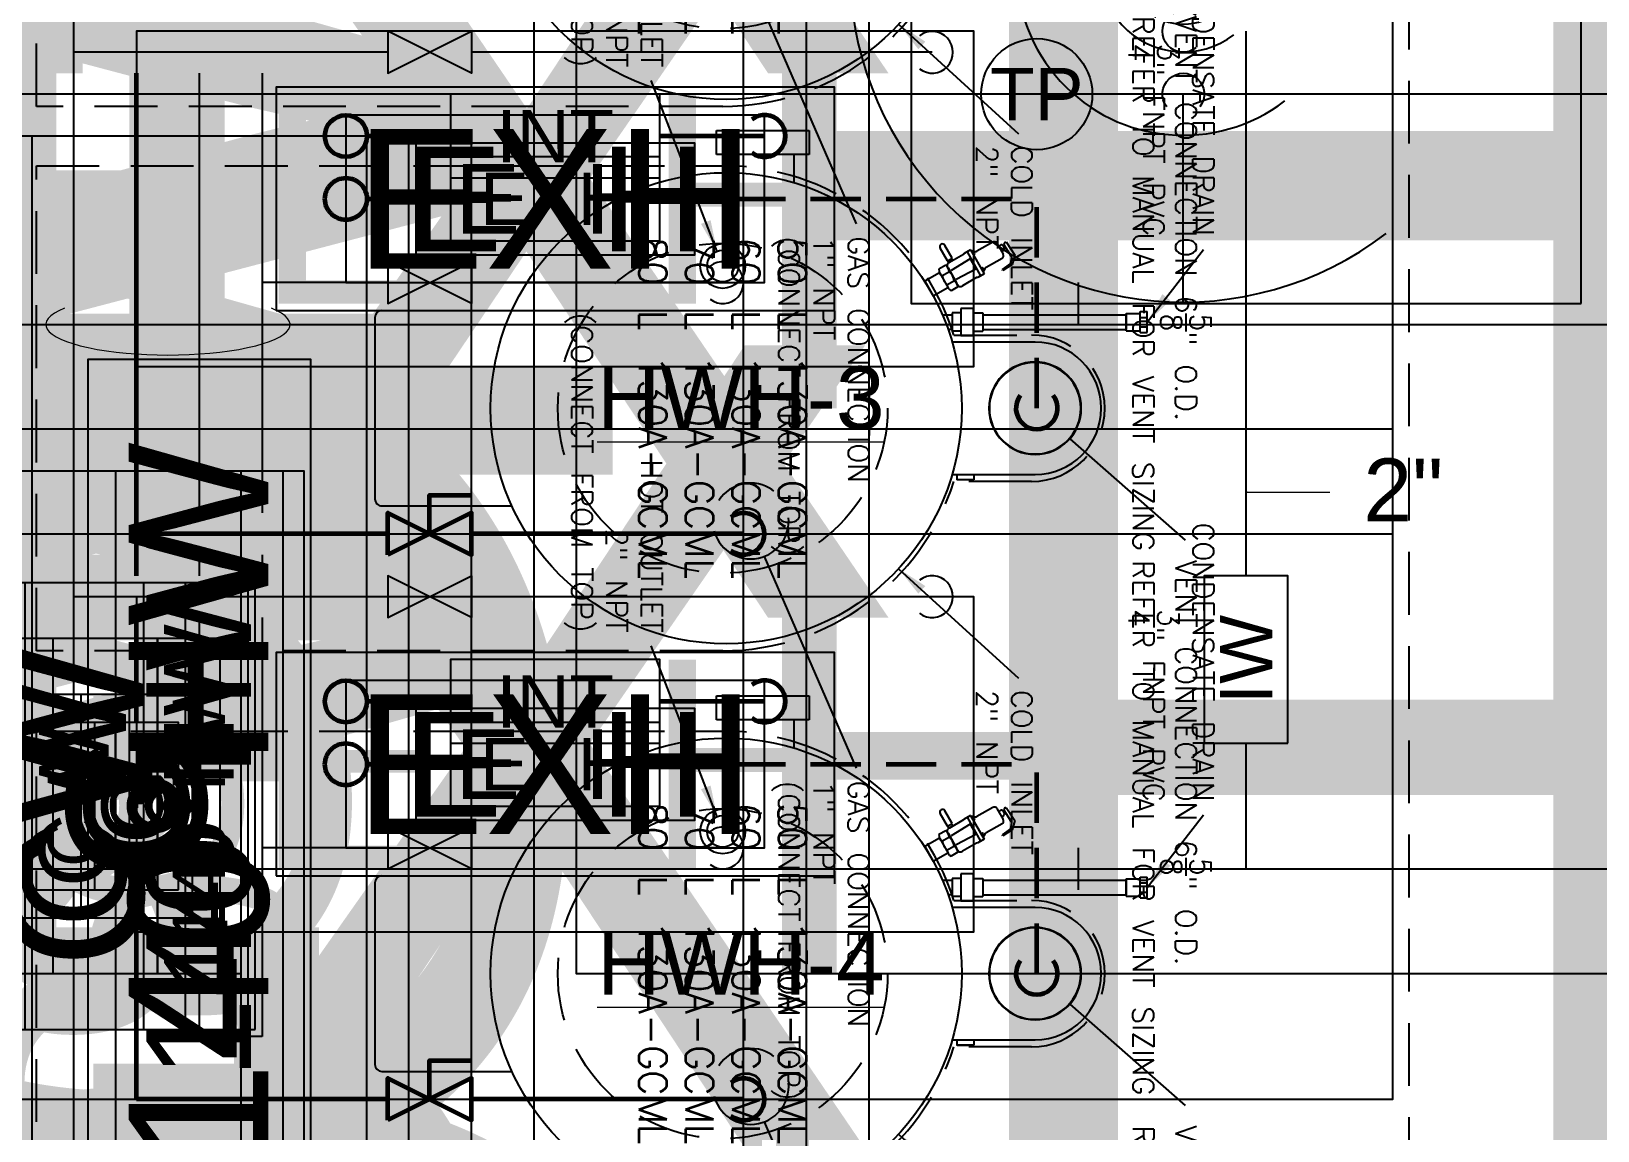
# Model space of a CAD drawing. Extents: x -6836 to 13740, y -142 to 3166.
# Drawn here: x 1261.5 to 1373.7, y 893.2 to 972 of the extents above; entities that cross this region are included whole.
import ezdxf
from ezdxf.enums import TextEntityAlignment as Align

# ---------------------------------------------------------------- set-up
doc = ezdxf.new("R2010")
doc.units = 0
doc.header["$LTSCALE"] = 18
doc.header["$MEASUREMENT"] = 0
doc.linetypes.add('HIDDEN', pattern=[0.375, 0.25, -0.125])
doc.linetypes.add('VENT', pattern=[0.30000000000000004, 0.2, -0.1])
for name, color, linetype, lineweight in [('G-ANNO-TEXT', 70, 'Continuous', 0), ('P-FIXT-E', 54, 'Continuous', 25), ('P-GAS-N', 3, 'Continuous', 60), ('P-GAS-N @ 1 (1)', 3, 'Continuous', 60), ('P-GAS-N @ 1 (2)', 3, 'Continuous', 60), ('P-GAS-N @ 128', 3, 'Continuous', 60), ('P-GAS-N @ 192', 3, 'Continuous', 60), ('P-GAS-N @ 384', 3, 'Continuous', 60), ('P-GAS-N @ 48', 3, 'Continuous', 60), ('P-GAS-N @ 64', 3, 'Continuous', 60), ('P-GAS-N @ 768', 3, 'Continuous', 60), ('P-GAS-N @ 96', 3, 'Continuous', 60), ('P-WH-EXH-N', 133, 'VENT', 60), ('P-WH-EXH-N @ 1 (1)', 133, 'VENT', 60), ('P-WH-EXH-N @ 1 (2)', 133, 'VENT', 60), ('P-WH-EXH-N @ 128', 133, 'VENT', 60), ('P-WH-EXH-N @ 192', 133, 'VENT', 60), ('P-WH-EXH-N @ 384', 133, 'VENT', 60), ('P-WH-EXH-N @ 48', 133, 'VENT', 60), ('P-WH-EXH-N @ 64', 133, 'VENT', 60), ('P-WH-EXH-N @ 768', 133, 'VENT', 60), ('P-WH-EXH-N @ 96', 133, 'VENT', 60), ('P-WH-INT-N', 213, 'Continuous', 60), ('P-WH-INT-N @ 48', 213, 'Continuous', 60)]:
    doc.layers.add(name, color=color, linetype=linetype, lineweight=lineweight)
for name, color, linetype in [('M-EQP-N', 8, 'Continuous'), ('P-14HW-N', 3, 'Continuous'), ('P-14HW-N @ 1 (1)', 3, 'Continuous'), ('P-14HW-N @ 1 (2)', 3, 'Continuous'), ('P-14HW-N @ 128', 3, 'Continuous'), ('P-14HW-N @ 192', 3, 'Continuous'), ('P-14HW-N @ 384', 3, 'Continuous'), ('P-14HW-N @ 48', 3, 'Continuous'), ('P-14HW-N @ 64', 3, 'Continuous'), ('P-14HW-N @ 768', 3, 'Continuous'), ('P-14HW-N @ 96', 3, 'Continuous'), ('P-CW-N', 4, 'Continuous'), ('P-CW-N @ 1 (1)', 4, 'Continuous'), ('P-CW-N @ 1 (2)', 4, 'Continuous'), ('P-CW-N @ 128', 4, 'Continuous'), ('P-CW-N @ 192', 4, 'Continuous'), ('P-CW-N @ 384', 4, 'Continuous'), ('P-CW-N @ 48', 4, 'Continuous'), ('P-CW-N @ 64', 4, 'Continuous'), ('P-CW-N @ 768', 4, 'Continuous'), ('P-CW-N @ 96', 4, 'Continuous'), ('P-FIXT-N', 3, 'Continuous'), ('P-IW-N', 1, 'Continuous'), ('P-IW-N @ 1 (1)', 1, 'Continuous'), ('P-IW-N @ 1 (2)', 1, 'Continuous'), ('P-IW-N @ 12', 1, 'Continuous'), ('P-IW-N @ 128', 1, 'Continuous'), ('P-IW-N @ 16', 1, 'Continuous'), ('P-IW-N @ 192', 1, 'Continuous'), ('P-IW-N @ 2', 1, 'Continuous'), ('P-IW-N @ 24', 1, 'Continuous'), ('P-IW-N @ 384', 1, 'Continuous'), ('P-IW-N @ 4', 1, 'Continuous'), ('P-IW-N @ 48', 1, 'Continuous'), ('P-IW-N @ 64', 1, 'Continuous'), ('P-IW-N @ 768', 1, 'Continuous'), ('P-IW-N @ 8', 1, 'Continuous'), ('P-IW-N @ 96', 1, 'Continuous'), ('P-TP-N @ 48', 6, 'Continuous')]:
    doc.layers.add(name, color=color, linetype=linetype)
doc.styles.add('Arial', font='arial.ttf')
doc.styles.get("Standard").update_dxf_attribs({"font": 'txt.shx'})
doc.dimstyles.new('Loop048', dxfattribs={"dimscale": 0, "dimtxt": 0.09375, "dimasz": 0.03125, "dimexe": 0.0625, "dimexo": 0.0625, "dimgap": 0.09375, "dimtad": 1, "dimdec": 4, "dimzin": 3, "dimdsep": 46, "dimlunit": 4, "dimtxsty": 'Arial', "dimblk": 'OBLIQUE', "dimcen": 0.09375, "dimdle": 0.0625, "dimclrd": 256, "dimclre": 256, "dimclrt": 256, "dimadec": 4, "dimazin": 0, "dimtfac": 0.8, "dimtdec": 4, "dimtix": 1, "dimtofl": 0, "dimtmove": 1, "dimatfit": 0, "dimldrblk": 'LeaderNoteBlock', "dimfxl": 1, "dimfrac": 1, "dimtolj": 1, "dimtzin": 0, "dimlwd": -1, "dimlwe": -1, "dimarcsym": 0})
doc.dimstyles.get("Standard").update_dxf_attribs({"dimtxt": 0.18, "dimasz": 0.18, "dimexe": 0.18, "dimexo": 0.0625, "dimgap": 0.09, "dimtad": 0, "dimtih": 1, "dimtoh": 1, "dimdec": 4, "dimzin": 0, "dimdsep": 46, "dimtxsty": 'Standard', "dimcen": 0.09, "dimadec": 0, "dimazin": 0, "dimtfac": 1, "dimtdec": 4, "dimtofl": 0, "dimtmove": 0, "dimatfit": 3, "dimfxl": 1, "dimtolj": 1, "dimtzin": 0, "dimarcsym": 0})

# ---------------------------------------------------------------- blocks, each defined once
blk = doc.blocks.new('L-1', base_point=(8, 11.0022))
blk.add_line((8, 11.0022), (9, 11.0022))
blk = doc.blocks.new('*U3')
at = {"linetype": 'Continuous'}
blk.add_arc((0, 0), 0.03111555437015312, 232.5669694738212, 127.4330305261797, dxfattribs=at)
blk = doc.blocks.new('*U41')
blk.add_circle((0, 0), 0.03125)
blk = doc.blocks.new('*U55')
at = {"layer": 'DEFPOINTS'}
blk.add_lwpolyline([(-0.15625, -0.06249999999999999), (0.15625, -0.0625), (0.15625, 0.0625), (-0.15625, 0.0625)], close=True, dxfattribs=at)
at = {"style": 'Arial'}
blk.add_text('INT', height=0.078125, dxfattribs=at).set_placement((0, 2.775557561562891e-17), align=Align.MIDDLE)
blk = doc.blocks.new('*U42')
at = {"linetype": 'Continuous'}
for points in [[(-1.456311225609747e-18, 7.281556128055358e-19), (1.533277862656543e-18, 0.05761054245232732), (0.0625, 0.05761054245232733)], [(-0.06249999999977263, -0.03124999999991473), (-0.06249999999977263, 0.03124999999991463), (0.0625, -0.03124999999991473), (0.0625, 0.03124999999991472), (-0.06249999999977263, -0.03124999999991473)]]:
    blk.add_lwpolyline(points, dxfattribs=at)
blk = doc.blocks.new('PLMB BALL VALVES')
at = {"linetype": 'Continuous'}
blk.add_lwpolyline([(-0.06249999999977263, -0.03124999999991473), (-0.06249999999977263, 0.03124999999991463), (0.0625, -0.03124999999991473), (0.0625, 0.03124999999991472), (-0.06249999999977263, -0.03124999999991473)], dxfattribs=at)
blk = doc.blocks.new('A$C04B83033')
at = {"color": 7, "linetype": 'HIDDEN'}
blk.add_line((1360.164221945074, 1167.958588439864), (1360.164221945074, 855.9585884398637), dxfattribs=at)
blk = doc.blocks.new('TrapPrimer')
at = {"linetype": 'Continuous'}
blk.add_circle((0, 0), 0.08288711157735473, dxfattribs=at)
at = {"linetype": 'Continuous', "style": 'Arial'}
blk.add_text('TP', height=0.078125, dxfattribs=at).set_placement((0, 0), align=Align.MIDDLE)
blk = doc.blocks.new('*U65')
at = {"layer": 'DEFPOINTS'}
blk.add_lwpolyline([(-0.125, -0.06249999999999999), (0.125, -0.06249999999999998), (0.125, 0.06250000000000003), (-0.125, 0.0625)], close=True, dxfattribs=at)
at = {"style": 'Arial'}
blk.add_text('IW', height=0.078125, dxfattribs=at).set_placement((-9.393444791544109e-18, 0), align=Align.MIDDLE)
blk = doc.blocks.new('_Oblique')
at = {"color": 0, "linetype": 'ByBlock', "lineweight": -2}
blk.add_line((-0.5, -0.5), (0.5, 0.5), dxfattribs=at)
blk = doc.blocks.new('LeaderNoteBlock')
blk.add_ellipse((0, 0), major_axis=(1, -1.836909530733566e-16), ratio=0.2499999999998295, start_param=5.387520513321723, end_param=10.32044275462724)
blk = doc.blocks.new('*U131')
at = {"layer": 'DEFPOINTS'}
blk.add_lwpolyline([(-0.15625, -0.06249999999999999), (0.15625, -0.0625), (0.15625, 0.0625), (-0.15625, 0.0625)], close=True, dxfattribs=at)
at = {"style": 'Arial'}
blk.add_text('EXH', height=0.078125, dxfattribs=at).set_placement((-2.775557561562891e-17, -2.775557561562891e-17), align=Align.MIDDLE)
blk = doc.blocks.new('*U2901')
at = {"layer": 'P-WH-EXH-N @ 1 (1)', "linetype": 'ByBlock', "lineweight": -2}
blk.add_blockref('*U131', (1299, 919.5), dxfattribs=at)
at = {"layer": 'P-WH-EXH-N @ 1 (2)', "linetype": 'ByBlock', "lineweight": -2}
blk.add_blockref('*U131', (1299, 919.5), dxfattribs=at)
at = {"layer": 'P-WH-EXH-N @ 128', "linetype": 'ByBlock', "lineweight": -2, "xscale": 128, "yscale": 128, "zscale": 128}
blk.add_blockref('*U131', (1299, 919.5), dxfattribs=at)
at = {"layer": 'P-WH-EXH-N @ 192', "linetype": 'ByBlock', "lineweight": -2, "xscale": 192, "yscale": 192, "zscale": 192}
blk.add_blockref('*U131', (1299, 919.5), dxfattribs=at)
at = {"layer": 'P-WH-EXH-N @ 384', "linetype": 'ByBlock', "lineweight": -2, "xscale": 384, "yscale": 384, "zscale": 384}
blk.add_blockref('*U131', (1299, 919.5), dxfattribs=at)
at = {"layer": 'P-WH-EXH-N @ 48', "linetype": 'ByBlock', "lineweight": -2, "xscale": 48, "yscale": 48, "zscale": 48}
blk.add_blockref('*U131', (1299, 919.5), dxfattribs=at)
at = {"layer": 'P-WH-EXH-N @ 64', "linetype": 'ByBlock', "lineweight": -2, "xscale": 64, "yscale": 64, "zscale": 64}
blk.add_blockref('*U131', (1299, 919.5), dxfattribs=at)
at = {"layer": 'P-WH-EXH-N @ 768', "linetype": 'ByBlock', "lineweight": -2, "xscale": 768, "yscale": 768, "zscale": 768}
blk.add_blockref('*U131', (1299, 919.5), dxfattribs=at)
at = {"layer": 'P-WH-EXH-N @ 96', "linetype": 'ByBlock', "lineweight": -2, "xscale": 96, "yscale": 96, "zscale": 96}
blk.add_blockref('*U131', (1299, 919.5), dxfattribs=at)
blk = doc.blocks.new('*U2902')
at = {"layer": 'P-WH-EXH-N @ 1 (1)', "linetype": 'ByBlock', "lineweight": -2}
blk.add_blockref('*U131', (1299, 960), dxfattribs=at)
at = {"layer": 'P-WH-EXH-N @ 1 (2)', "linetype": 'ByBlock', "lineweight": -2}
blk.add_blockref('*U131', (1299, 960), dxfattribs=at)
at = {"layer": 'P-WH-EXH-N @ 128', "linetype": 'ByBlock', "lineweight": -2, "xscale": 128, "yscale": 128, "zscale": 128}
blk.add_blockref('*U131', (1299, 960), dxfattribs=at)
at = {"layer": 'P-WH-EXH-N @ 192', "linetype": 'ByBlock', "lineweight": -2, "xscale": 192, "yscale": 192, "zscale": 192}
blk.add_blockref('*U131', (1299, 960), dxfattribs=at)
at = {"layer": 'P-WH-EXH-N @ 384', "linetype": 'ByBlock', "lineweight": -2, "xscale": 384, "yscale": 384, "zscale": 384}
blk.add_blockref('*U131', (1299, 960), dxfattribs=at)
at = {"layer": 'P-WH-EXH-N @ 48', "linetype": 'ByBlock', "lineweight": -2, "xscale": 48, "yscale": 48, "zscale": 48}
blk.add_blockref('*U131', (1299, 960), dxfattribs=at)
at = {"layer": 'P-WH-EXH-N @ 64', "linetype": 'ByBlock', "lineweight": -2, "xscale": 64, "yscale": 64, "zscale": 64}
blk.add_blockref('*U131', (1299, 960), dxfattribs=at)
at = {"layer": 'P-WH-EXH-N @ 768', "linetype": 'ByBlock', "lineweight": -2, "xscale": 768, "yscale": 768, "zscale": 768}
blk.add_blockref('*U131', (1299, 960), dxfattribs=at)
at = {"layer": 'P-WH-EXH-N @ 96', "linetype": 'ByBlock', "lineweight": -2, "xscale": 96, "yscale": 96, "zscale": 96}
blk.add_blockref('*U131', (1299, 960), dxfattribs=at)
blk = doc.blocks.new('*U2903')
at = {"layer": 'P-WH-EXH-N @ 768', "linetype": 'ByBlock', "lineweight": -2, "xscale": 768, "yscale": 768, "zscale": 768}
blk.add_blockref('*U131', (1299, 999), dxfattribs=at)
blk = doc.blocks.new('*U2906')
at = {"layer": 'P-IW-N @ 1 (1)', "rotation": 180}
blk.add_blockref('*U3', (1344, 976.5), dxfattribs=at)
at = {"layer": 'P-IW-N @ 1 (2)', "rotation": 180}
blk.add_blockref('*U3', (1344, 976.5), dxfattribs=at)
at = {"layer": 'P-IW-N @ 12', "xscale": 12, "yscale": 12, "zscale": 12, "rotation": 180}
blk.add_blockref('*U3', (1344, 976.5), dxfattribs=at)
at = {"layer": 'P-IW-N @ 128', "xscale": 128, "yscale": 128, "zscale": 128, "rotation": 180}
blk.add_blockref('*U3', (1344, 976.5), dxfattribs=at)
at = {"layer": 'P-IW-N @ 16', "xscale": 16, "yscale": 16, "zscale": 16, "rotation": 180}
blk.add_blockref('*U3', (1344, 976.5), dxfattribs=at)
at = {"layer": 'P-IW-N @ 192', "xscale": 192, "yscale": 192, "zscale": 192, "rotation": 180}
blk.add_blockref('*U3', (1344, 976.5), dxfattribs=at)
at = {"layer": 'P-IW-N @ 2', "xscale": 2, "yscale": 2, "zscale": 2, "rotation": 180}
blk.add_blockref('*U3', (1344, 976.5), dxfattribs=at)
at = {"layer": 'P-IW-N @ 24', "xscale": 24, "yscale": 24, "zscale": 24, "rotation": 180}
blk.add_blockref('*U3', (1344, 976.5), dxfattribs=at)
at = {"layer": 'P-IW-N @ 384', "xscale": 384, "yscale": 384, "zscale": 384, "rotation": 180}
blk.add_blockref('*U3', (1344, 976.5), dxfattribs=at)
at = {"layer": 'P-IW-N @ 4', "xscale": 4, "yscale": 4, "zscale": 4, "rotation": 180}
blk.add_blockref('*U3', (1344, 976.5), dxfattribs=at)
at = {"layer": 'P-IW-N @ 48', "xscale": 48, "yscale": 48, "zscale": 48, "rotation": 180}
blk.add_blockref('*U3', (1344, 976.5), dxfattribs=at)
at = {"layer": 'P-IW-N @ 64', "xscale": 64, "yscale": 64, "zscale": 64, "rotation": 180}
blk.add_blockref('*U3', (1344, 976.5), dxfattribs=at)
at = {"layer": 'P-IW-N @ 768', "xscale": 768, "yscale": 768, "zscale": 768, "rotation": 180}
blk.add_blockref('*U3', (1344, 976.5), dxfattribs=at)
at = {"layer": 'P-IW-N @ 8', "xscale": 8, "yscale": 8, "zscale": 8, "rotation": 180}
blk.add_blockref('*U3', (1344, 976.5), dxfattribs=at)
at = {"layer": 'P-IW-N @ 96', "xscale": 96, "yscale": 96, "zscale": 96, "rotation": 180}
blk.add_blockref('*U3', (1344, 976.5), dxfattribs=at)
blk = doc.blocks.new('*U2908')
at = {"layer": 'P-IW-N @ 384', "linetype": 'ByBlock', "lineweight": -2, "xscale": 384, "yscale": 384, "zscale": 384, "rotation": 90}
blk.add_blockref('*U65', (1348.5, 1000.5), dxfattribs=at)
at = {"layer": 'P-IW-N @ 768', "linetype": 'ByBlock', "lineweight": -2, "xscale": 768, "yscale": 768, "zscale": 768, "rotation": 90}
blk.add_blockref('*U65', (1348.5, 1000.5), dxfattribs=at)
blk = doc.blocks.new('*U17')
at = {"layer": 'DEFPOINTS'}
blk.add_lwpolyline([(-0.125, -0.0625), (0.125, -0.0625), (0.125, 0.0625), (-0.125, 0.0625)], close=True, dxfattribs=at)
at = {"style": 'Arial'}
blk.add_text('CW', height=0.078125, dxfattribs=at).set_placement((-3.686292673615752e-17, 2.775557561562891e-17), align=Align.MIDDLE)
blk = doc.blocks.new('*U2909')
at = {"layer": 'P-CW-N @ 1 (1)', "linetype": 'ByBlock', "lineweight": -2, "rotation": 90}
blk.add_blockref('*U17', (1264.5, 916.5), dxfattribs=at)
at = {"layer": 'P-CW-N @ 1 (2)', "linetype": 'ByBlock', "lineweight": -2, "rotation": 90}
blk.add_blockref('*U17', (1264.5, 916.5), dxfattribs=at)
at = {"layer": 'P-CW-N @ 128', "linetype": 'ByBlock', "lineweight": -2, "xscale": 128, "yscale": 128, "zscale": 128, "rotation": 90}
blk.add_blockref('*U17', (1264.5, 916.5), dxfattribs=at)
at = {"layer": 'P-CW-N @ 192', "linetype": 'ByBlock', "lineweight": -2, "xscale": 192, "yscale": 192, "zscale": 192, "rotation": 90}
blk.add_blockref('*U17', (1264.5, 916.5), dxfattribs=at)
at = {"layer": 'P-CW-N @ 384', "linetype": 'ByBlock', "lineweight": -2, "xscale": 384, "yscale": 384, "zscale": 384, "rotation": 90}
blk.add_blockref('*U17', (1264.5, 916.5), dxfattribs=at)
at = {"layer": 'P-CW-N @ 48', "linetype": 'ByBlock', "lineweight": -2, "xscale": 48, "yscale": 48, "zscale": 48, "rotation": 90}
blk.add_blockref('*U17', (1264.5, 916.5), dxfattribs=at)
at = {"layer": 'P-CW-N @ 64', "linetype": 'ByBlock', "lineweight": -2, "xscale": 64, "yscale": 64, "zscale": 64, "rotation": 90}
blk.add_blockref('*U17', (1264.5, 916.5), dxfattribs=at)
at = {"layer": 'P-CW-N @ 768', "linetype": 'ByBlock', "lineweight": -2, "xscale": 768, "yscale": 768, "zscale": 768, "rotation": 90}
blk.add_blockref('*U17', (1264.5, 916.5), dxfattribs=at)
at = {"layer": 'P-CW-N @ 96', "linetype": 'ByBlock', "lineweight": -2, "xscale": 96, "yscale": 96, "zscale": 96, "rotation": 90}
blk.add_blockref('*U17', (1264.5, 916.5), dxfattribs=at)
blk = doc.blocks.new('*U18')
at = {"layer": 'DEFPOINTS'}
blk.add_lwpolyline([(-0.25, -0.06249999999999999), (0.25, -0.0625), (0.25, 0.0625), (-0.25, 0.0625)], close=True, dxfattribs=at)
at = {"insert": (-5.551115123125783e-17, 0.03956876705320601), "char_height": 0.078125, "width": 0.2237833603342428, "attachment_point": 2, "style": 'Arial'}
blk.add_mtext('140%%DHW', dxfattribs=at)
blk = doc.blocks.new('*U2911')
at = {"layer": 'P-14HW-N @ 1 (1)', "linetype": 'ByBlock', "lineweight": -2, "rotation": 90}
blk.add_blockref('*U18', (1273.5, 916.5), dxfattribs=at)
at = {"layer": 'P-14HW-N @ 1 (2)', "linetype": 'ByBlock', "lineweight": -2, "rotation": 90}
blk.add_blockref('*U18', (1273.5, 916.5), dxfattribs=at)
at = {"layer": 'P-14HW-N @ 128', "linetype": 'ByBlock', "lineweight": -2, "xscale": 128, "yscale": 128, "zscale": 128, "rotation": 90}
blk.add_blockref('*U18', (1273.5, 916.5), dxfattribs=at)
at = {"layer": 'P-14HW-N @ 192', "linetype": 'ByBlock', "lineweight": -2, "xscale": 192, "yscale": 192, "zscale": 192, "rotation": 90}
blk.add_blockref('*U18', (1273.5, 916.5), dxfattribs=at)
at = {"layer": 'P-14HW-N @ 384', "linetype": 'ByBlock', "lineweight": -2, "xscale": 384, "yscale": 384, "zscale": 384, "rotation": 90}
blk.add_blockref('*U18', (1273.5, 916.5), dxfattribs=at)
at = {"layer": 'P-14HW-N @ 48', "linetype": 'ByBlock', "lineweight": -2, "xscale": 48, "yscale": 48, "zscale": 48, "rotation": 90}
blk.add_blockref('*U18', (1273.5, 916.5), dxfattribs=at)
at = {"layer": 'P-14HW-N @ 64', "linetype": 'ByBlock', "lineweight": -2, "xscale": 64, "yscale": 64, "zscale": 64, "rotation": 90}
blk.add_blockref('*U18', (1273.5, 916.5), dxfattribs=at)
at = {"layer": 'P-14HW-N @ 768', "linetype": 'ByBlock', "lineweight": -2, "xscale": 768, "yscale": 768, "zscale": 768, "rotation": 90}
blk.add_blockref('*U18', (1273.5, 916.5), dxfattribs=at)
at = {"layer": 'P-14HW-N @ 96', "linetype": 'ByBlock', "lineweight": -2, "xscale": 96, "yscale": 96, "zscale": 96, "rotation": 90}
blk.add_blockref('*U18', (1273.5, 916.5), dxfattribs=at)
blk = doc.blocks.new('Gas Pipe Type')
at = {"layer": 'DEFPOINTS'}
blk.add_lwpolyline([(-0.125, -0.0625), (0.125, -0.0625), (0.125, 0.0625), (-0.125, 0.0625)], close=True, dxfattribs=at)
at = {"style": 'Arial'}
blk.add_text('G', height=0.078125, dxfattribs=at).set_placement((-2.775557561562891e-17, 0), align=Align.MIDDLE)
blk = doc.blocks.new('*U2912')
at = {"layer": 'P-GAS-N @ 1 (1)', "linetype": 'ByBlock', "lineweight": -2, "rotation": 90}
blk.add_blockref('Gas Pipe Type', (1269, 916.5), dxfattribs=at)
at = {"layer": 'P-GAS-N @ 1 (2)', "linetype": 'ByBlock', "lineweight": -2, "rotation": 90}
blk.add_blockref('Gas Pipe Type', (1269, 916.5), dxfattribs=at)
at = {"layer": 'P-GAS-N @ 128', "linetype": 'ByBlock', "lineweight": -2, "xscale": 128, "yscale": 128, "zscale": 128, "rotation": 90}
blk.add_blockref('Gas Pipe Type', (1269, 916.5), dxfattribs=at)
at = {"layer": 'P-GAS-N @ 192', "linetype": 'ByBlock', "lineweight": -2, "xscale": 192, "yscale": 192, "zscale": 192, "rotation": 90}
blk.add_blockref('Gas Pipe Type', (1269, 916.5), dxfattribs=at)
at = {"layer": 'P-GAS-N @ 384', "linetype": 'ByBlock', "lineweight": -2, "xscale": 384, "yscale": 384, "zscale": 384, "rotation": 90}
blk.add_blockref('Gas Pipe Type', (1269, 916.5), dxfattribs=at)
at = {"layer": 'P-GAS-N @ 48', "linetype": 'ByBlock', "lineweight": -2, "xscale": 48, "yscale": 48, "zscale": 48, "rotation": 90}
blk.add_blockref('Gas Pipe Type', (1269, 916.5), dxfattribs=at)
at = {"layer": 'P-GAS-N @ 64', "linetype": 'ByBlock', "lineweight": -2, "xscale": 64, "yscale": 64, "zscale": 64, "rotation": 90}
blk.add_blockref('Gas Pipe Type', (1269, 916.5), dxfattribs=at)
at = {"layer": 'P-GAS-N @ 768', "linetype": 'ByBlock', "lineweight": -2, "xscale": 768, "yscale": 768, "zscale": 768, "rotation": 90}
blk.add_blockref('Gas Pipe Type', (1269, 916.5), dxfattribs=at)
at = {"layer": 'P-GAS-N @ 96', "linetype": 'ByBlock', "lineweight": -2, "xscale": 96, "yscale": 96, "zscale": 96, "rotation": 90}
blk.add_blockref('Gas Pipe Type', (1269, 916.5), dxfattribs=at)
blk = doc.blocks.new('A$C274C679E')
at = {"layer": 'DEFPOINTS'}
for radius in [1.604934531576138, 1.124400778998647]:
    blk.add_circle((-10.19048595036406, 0), radius, dxfattribs=at)
at = {"layer": 'DEFPOINTS', "linetype": 'HIDDEN'}
blk.add_open_spline([(10.79638648113996, 2.008580053088281), (10.79638648113996, 0.508309210790685), (9.580111282483813, -0.7079659878656912), (8.079840440185762, -0.7079659878656912), (6.579569597888622, -0.7079659878656912), (5.363294399232473, 0.508309210790685), (5.363294399232473, 2.008580053088281), (5.363294399232473, 3.508850895385649), (6.579569597888622, 4.725126094042025), (8.079840440185762, 4.725126094042025), (9.580111282483813, 4.725126094042025), (10.79638648113996, 3.508850895385649), (10.79638648113996, 2.008580053088281)], degree=3, knots=[0, 0, 0, 0, 1, 1, 1, 2, 2, 2, 3, 3, 3, 4, 4, 4, 4], dxfattribs=at)
at = {"layer": 'P-FIXT-E', "linetype": 'HIDDEN'}
blk.add_lwpolyline([(5.244094459250178, 22.13090554074955), (5.244094459250249, 16.56472451634633, -0.3270104743082462), (17.37499999999956, 0), (17.37499999999956, -49.16620533255674), (-17.37499999999953, -49.16620533255674), (-17.37499999999953, 0, -0.3270104743082463), (-5.244094459250221, 16.56472451634633), (-5.244094459249922, 22.13090554074955, -0.9999999999999999)], format="xyb", close=True, dxfattribs=at)
at = {"layer": 'P-FIXT-N', "color": 8}
for p, q in [((-6.919623346564805, 29.91420566365508), (-6.919623346564805, 30.41420566365508)), ((-5.419623346564805, 30.41420566365508), (-6.919623346564805, 30.41420566365508)), ((-6.501920344168894, 29.91420566365508), (-6.501920344168894, 30.41420566365508)), ((-5.837326348960715, 29.91420566365508), (-5.837326348960715, 30.41420566365508)), ((-5.419623346564805, 29.91420566365508), (-5.419623346564805, 30.41420566365508)), ((-5.419623346564805, 29.91420566365508), (-6.919623346564805, 29.91420566365508)), ((-6.794623346564833, 28.91420566365508), (-6.794623346564805, 29.91420566365508)), ((-5.544623346564833, 28.91420566365508), (-5.544623346564805, 29.91420566365508)), ((-5.544623346564833, 28.91420566365508), (-6.794623346564833, 28.91420566365508)), ((-6.700873346564833, 28.91420566365508), (-5.638373346564833, 28.91420566365508)), ((-6.694623346564839, 18.63320566365508), (-6.694623346564839, 28.91420566365508)), ((-5.644623346564828, 18.63320566365508), (-5.644623346564828, 28.91420566365508)), ((-11.91070159809112, 20.2998083641871), (-10.97524512492963, 20.92746923216617)), ((-11.21040078601989, 20.46419388355454), (-11.72933695250107, 20.14531942673077)), ((-11.51958860015992, 20.16254430484329), (-11.56046683299351, 20.23471398646976)), ((-10.83399959768904, 20.70184471424776), (-11.2205820053085, 20.45842705400466)), ((-10.97524512492963, 20.92746923216617), (-10.30647558817658, 20.7439159939197)), ((-10.37189370018359, 20.64573625847709), (-10.83399959768904, 20.70184471424776)), ((-9.933645102897842, 20.03820829241502), (-10.37189370018359, 20.64573625847709)), ((-10.30647558817658, 20.7439159939197), (-9.86237656787759, 20.07857609926424)), ((-11.90557311850162, 19.34264198704201), (-11.26409931095887, 18.21013313690318)), ((-11.82162778952843, 19.64591475756475), (-11.02915416980936, 20.09478636696198)), ((-11.60838025910707, 19.76670207438946), (-11.70173199274151, 19.93151264541154)), ((-11.62756054722153, 20.10138701147562), (-11.66843878005514, 20.17355669310209)), ((-11.48738981912655, 20.18078228564596), (-11.65975932825488, 20.08314903067293)), ((-11.24240170023072, 19.97399905013728), (-11.33575343386518, 20.13880962115934)), ((-10.72588139928656, 20.01084103798871), (-10.08440759174381, 18.87833218784991)), ((-9.86237656787759, 20.07857609926424), (-9.933645102897842, 20.03820829241502)), ((-11.33753466293906, 17.7634115861222), (-9.62274334176422, 18.7347008769745)), ((-11.1020845539994, 18.05137744218541), (-11.24119525216389, 17.97258258843169)), ((-9.491824205466955, 18.50356582708505), (-11.20661552664181, 17.53227653623276)), ((-10.6991202919482, 17.71750643915098), (-9.963661161758111, 18.1340839947942)), ((-10.03155545149301, 18.65774478261363), (-9.892444753328519, 18.73653963636738)), ((-9.963661161758111, 18.1340839947942), (-9.230030908319975, 16.72454045860638)), ((-9.62274334176422, 18.7347008769745), (-9.360457441419697, 18.27164049958409)), ((-9.360457441419697, 18.27164049958409), (-9.355556200015869, 18.1867405144817)), ((-9.355556200015869, 18.1867405144817), (-8.780201203911801, 17.17096306979477)), ((-6.824982596478492, 18.63320566365508), (-5.512482596478492, 18.63320566365508)), ((-6.824982596478492, 17.94570566365508), (-6.824982596478492, 18.63320566365508)), ((-6.694623346564839, 18.63320566365508), (-5.642841846392173, 18.63320566365508)), ((-5.512482596478492, 17.94570566365508), (-5.512482596478492, 18.63320566365508)), ((-11.33753466293906, 17.7634115861222), (-11.07524876259455, 17.30035120873183)), ((-11.07524876259455, 17.30035120873183), (-11.00495276652927, 17.25249201343061)), ((-11.00495276652927, 17.25249201343061), (-10.42959777042527, 16.23671456874365)), ((-10.6991202919482, 17.71750643915098), (-9.86742882115135, 16.36350657704895)), ((-8.694531181419364, 16.85114957454948), (-8.418237538386734, 16.36335881475188)), ((-7.153107596478492, 17.94570566365508), (-5.184357596478492, 17.94570566365508)), ((-7.153107596478492, 17.94570566365508), (-7.153107596478492, 17.07020566365509)), ((-7.153107596478492, 17.07020566365509), (-5.184357596478492, 17.07020566365509)), ((-6.824982596478492, 17.07020566365509), (-6.824982596478492, 16.44520566365509)), ((-5.512482596478492, 17.07020566365509), (-5.512482596478492, 16.44520566365509)), ((-5.184357596478492, 17.94570566365508), (-5.184357596478492, 17.07020566365509)), ((-10.74439965951865, 16.43719758224123), (-11.66877167758776, 15.91381885337915)), ((-10.55224484592145, 16.09782090712716), (-11.47661686399047, 15.57444217826514)), ((-10.55224484592145, 16.09782090712716), (-10.74439965951865, 16.43719758224123)), ((-10.57600547087472, 16.49519436096247), (-10.72838675838565, 16.40891619264832)), ((-10.43699873937405, 16.20042104636696), (-10.59712775070506, 16.4832349422953)), ((-10.41946271091695, 16.21034993225251), (-10.5682577470547, 16.12610229671995)), ((-10.24011858650117, 15.97570048864927), (-9.963824943468552, 15.48790972885163)), ((-10.0536099733733, 16.14395886094428), (-8.934744093104356, 16.77770503984416)), ((-9.668056991048758, 15.5515653589222), (-8.624916880903669, 16.14241907116764)), ((-8.046814887739842, 15.08146061933596), (-8.641761421669045, 16.13263977454545)), ((-6.824982596478492, 16.44520566365509), (-5.512482596478492, 16.44520566365509)), ((-6.668732596478492, 16.44520566365509), (-6.668732596478492, 15.74909497019183)), ((-5.668732596478492, 16.14206068128442), (-5.668732596478492, 16.44520566365509)), ((-9.700460673414867, 15.53841945823117), (-9.10282978873154, 14.48331438915156)), ((-19.90740584407646, -0.4375000000004547), (-19.90740584407646, 6.187499999999545)), ((-19.90740584407646, 6.187499999999545), (-18.18092475846967, 6.187499999999545)), ((-18.18092475846967, 6.187499999999545), (-18.18092475846967, -0.4375000000004547)), ((-16.15479646177343, 5.124999999999545), (-18.18092475846967, 5.124999999999517)), ((-16.86342195403972, 0.6249999999995453), (-18.18092475846967, 0.6249999999995453)), ((-18.18092475846967, -0.4375000000004547), (-19.90740584407646, -0.4375000000004547)), ((-6.999999999999545, -24.41851773578264), (-6.999999999999545, -15.10697374758618)), ((7.000000000000455, -24.41851773578264), (7.000000000000455, -15.10697374758576)), ((-6.499999999999545, -24.91851773578264), (6.500000000000455, -24.91851773578264))]:
    blk.add_line(p, q, dxfattribs=at)
at = {"layer": 'P-FIXT-N'}
for p, q in [((-4.744094459249936, 22.37859313752364), (-4.744094459250164, 16.44210616496284)), ((-3.312977485239571, 22.38843565714859), (-3.273607580487578, 22.38831869315726)), ((-3.312977485239571, 22.36875061789868), (-3.273607580487578, 22.36886758188206)), ((4.744094459250164, 16.44210616496284), (4.744094459250164, 22.37859313752364)), ((4.744094459250164, 17.99682525445448), (5.118110204999994, 17.99682525445448)), ((5.137795244250128, 17.97714021520434), (5.118110204999994, 17.99682525445448)), ((5.118110204999994, 17.99682525445448), (5.118110204999994, 16.77165344099987)), ((5.137795244250128, 17.97714021520434), (5.137795244250128, 16.79133848024978)), ((5.137795244250128, 16.79133848024978), (4.744094459250391, 16.79133848024978)), ((-9.10282978873154, 14.48331438915156), (-8.046814887739842, 15.08146061933596))]:
    blk.add_line(p, q, dxfattribs=at)
blk.add_circle((0, 0.2476875967740853), 16.87499999999955, dxfattribs=at)
at = {"layer": 'P-FIXT-N', "color": 8, "linetype": 'HIDDEN'}
blk.add_circle((0, 0), 11.81695441859805, dxfattribs=at)
at = {"layer": 'P-FIXT-N'}
for radius, start, end in [(4.74409445925, 0, 180), (3.3149606097, 179.8293753599724, 180.1706246400276)]:
    blk.add_arc((0, 22.37859313752364), radius, start, end, dxfattribs=at)
at = {"layer": 'P-FIXT-N', "color": 8}
for centre, radius, start, end in [((0, 22.37859313752364), 3.312992105775, 180.1702194409833, 179.8297805590167), ((0, 22.37859313752364), 3.273622027275001, 180.1702194409833, 179.8297805590167), ((-11.72996394793108, 20.32396592776311), 0.1786476012959017, 190.7797559059466, 270.201090126192), ((-11.71196406875366, 19.45230570781675), 0.222509765625, 119.5280122797302, 209.5280122797301), ((-11.60492746786753, 19.98634450579891), 0.1112548828125, 119.5280122797302, 209.5280122797301), ((-11.43255795873917, 20.08397776077197), 0.1112548828125, 29.52801227973007, 119.5280122797302), ((-10.91949044903458, 19.90117731721395), 0.222509765625, 29.52801227973007, 119.5280122797302), ((-11.10644868113529, 17.89464145482447), 0.1579635855273554, 149.0620794671516, 209.5280122797301), ((-11.46297195570524, 18.07047012880415), 0.2426882339107142, 334.943899238738, 34.15216360815882), ((-11.10644868113529, 17.89464145482447), 0.1579635855273554, 29.52801227973007, 88.71775665398158), ((-9.862362499322245, 18.97708471486149), 0.2426882339107142, 204.9038609513006, 264.1121253207222), ((-9.89488358579122, 18.58089417126106), 0.1579635855273554, 150.3382679054798, 209.5280122797301), ((-9.89488358579122, 18.58089417126106), 0.1579635855273554, 29.52801227973007, 89.99394509230812), ((-8.641353342715888, 16.25972968768349), 0.5952953870638438, 95.08405749931546, 146.3392244456039), ((-8.951726358021332, 17.01833902307601), 0.2295442908567866, 294.2152784129595, 41.60102935417691), ((-11.57269427078913, 15.74413051582215), 0.1950000000000251, 119.5185059407824, 299.5185059407787), ((-10.21049844842699, 16.30534739783434), 0.2295442908567866, 197.454995205284, 304.8407461465017), ((-9.76021922298483, 15.62598350878358), 0.5952953870638438, 92.71680011385546, 143.971967060144), ((-9.927632262039864, 16.01105897063448), 0.5243996942856877, 266.0424505277138, 325.6934390697018), ((-8.99861549989069, 15.57405744589289), 1.015121572142007, 97.52731392918918, 141.5287106302713), ((-9.819431283771834, 17.05237022748199), 1.379070277434636, 283.6119070653698, 314.7955491597327), ((-8.893155960415626, 16.60850227525023), 0.5344556331516125, 274.7713150295901, 332.6981152688899), ((-6.499999999999545, -24.41851773578264), 0.5, 180, 270), ((6.500000000000455, -24.41851773578264), 0.5, 270, 0)]:
    blk.add_arc(centre, radius, start, end, dxfattribs=at)
at = {"layer": 'P-FIXT-N', "color": 8, "xscale": -0.6675292968750156, "zscale": 0.8900390625, "rotation": 299.5280122797294}
for p, yscale in [((-9.463235636660244, 15.65553051530435), -0.6675292968750156), ((-8.819403803521894, 16.02020868746155), 0.667529296875017)]:
    blk.add_blockref('L-1', p, dxfattribs=dict(at, yscale=yscale))
at = {"layer": 'DEFPOINTS', "char_height": 1.5, "attachment_point": 3}
for s, insert, width in [('\\A1;CONDENSATE DRAIN \\S3/4;" FNPT PVC', (-12.32321104729546, 35.17950936470811), 24.63145299040241), ('HOT OUTLET\\P 2" NPT\\P(CONNECT FROM TOP)', (-24.41893097224705, -4.341136318832014), 22.03108731633563)]:
    blk.add_mtext(s, dxfattribs=dict(at, insert=insert, width=width))
at = {"layer": 'DEFPOINTS', "char_height": 1.5, "attachment_point": 1}
for s, insert in [('\\A1;VENT CONNECTION 6{\\H1x;\\S5/8;\\H0.99999x;" O.D.\\PREFER TO MANUAL FOR VENT SIZING}', (10.8958087868176, 34.99182943501256)), ('\\A1;COLD INLET\\P2" NPT', (20.18278017720398, 22.17873241471517)), ('\\A1;GAS CONNECTION\\P{\\H1x;1}" NPT\\P(CONNECT FROM TOP)', (26.68904554367684, 10.49801619678334))]:
    blk.add_mtext(s, dxfattribs=dict(at, insert=insert))
at = {"layer": 'DEFPOINTS', "insert": (1.4210854715202e-14, 0), "char_height": 2, "attachment_point": 5}
blk.add_mtext_dynamic_manual_height_columns('50 L 130A-GCML\\P60 L 130A-GCML\\P70 L 130A-GCML\\P80 L 130A-GCML', width=56.07423583685164, gutter_width=7.5, heights=[0], dxfattribs=at)
at = {"layer": 'DEFPOINTS'}
for points in [[(-6.169623346564805, 30.41420566365508), (-11.37350593194778, 34.44415388483873)], [(2.186381206418162, 24.8677001888874), (9.442995049431858, 33.12906313540685)], [(11.49353932853033, 12.60342224524851), (19.33523267747846, 21.20235505171831)], [(10.62594400298165, 2.957756030782718), (25.77923940525311, 9.570896860155699)], [(-11.23956131723278, -0.4046207933880623), (-23.46922585689937, -5.121514093132362)]]:
    blk.add_leader(points, dimstyle='Standard', override={"dimscale": 30, "dimtxt": 0.075, "dimasz": 0.075, "dimexe": 0.0375, "dimexo": 0.0375, "dimgap": 0.075, "dimdec": 0, "dimlunit": 5, "dimcen": 0.0375, "dimtix": 1}, dxfattribs=at)

msp = doc.modelspace()

# ---------------------------------------------------------------- linework, layer by layer
at = {"layer": 'G-ANNO-TEXT'}
msp.add_line((1262.5, 951), (1257, 951), dxfattribs=at)
msp.add_ellipse((1271.25, 951), major_axis=(-8.75, 0), ratio=0.25, start_param=5.723568402238532, end_param=9.984394865710433, dxfattribs=at)
at = {"layer": 'P-14HW-N'}
for p, q in [((1273.5, 937.5), (1273.5, 969)), ((1278, 969), (1278, 937.5)), ((1287, 954), (1278, 954)), ((1311, 954), (1293, 954)), ((1273.5, 933), (1273.5, 934.5)), ((1278, 934.5), (1278, 933)), ((1273.5, 928.5), (1273.5, 930)), ((1278, 930), (1278, 900)), ((1287, 913.5), (1278, 913.5)), ((1311, 913.5), (1293, 913.5)), ((1273.5, 900), (1273.5, 904.5)), ((1278, 900), (1273.5, 900))]:
    msp.add_line(p, q, dxfattribs=at)
at = {"layer": 'P-CW-N'}
for p, q in [((1264.5, 922.5), (1264.5, 1036.5)), ((1287, 970.5), (1264.5, 970.5)), ((1326, 970.5), (1293, 970.5)), ((1287, 931.5), (1264.5, 931.5)), ((1326, 931.5), (1293, 931.5)), ((1264.5, 891), (1264.5, 910.5))]:
    msp.add_line(p, q, dxfattribs=at)
at = {"layer": 'P-GAS-N'}
for p, q in [((1269, 933), (1269, 969)), ((1287, 936), (1269, 936)), ((1312.5, 936), (1293, 936)), ((1269, 922.5), (1269, 930)), ((1269, 895.5), (1269, 910.5)), ((1287, 895.5), (1269, 895.5)), ((1312.5, 895.5), (1293, 895.5))]:
    msp.add_line(p, q, dxfattribs=at)
at = {"layer": 'P-IW-N'}
for p, q in [((1348.5, 933), (1348.5, 972)), ((1344, 952.5), (1344, 967.5)), ((1336.5, 951), (1336.5, 954)), ((1336.5, 952.5), (1344, 952.5)), ((1348.5, 912), (1348.5, 921)), ((1336.5, 910.5), (1336.5, 913.5)), ((1336.5, 912), (1348.5, 912))]:
    msp.add_line(p, q, dxfattribs=at)
at = {"layer": 'P-WH-EXH-N'}
for p, q in [((1285.5, 960), (1291.5, 960)), ((1306.5, 960), (1333.5, 960)), ((1333.5, 945), (1333.5, 960)), ((1285.5, 919.5), (1291.5, 919.5)), ((1306.5, 919.5), (1333.5, 919.5)), ((1333.5, 904.5), (1333.5, 919.5))]:
    msp.add_line(p, q, dxfattribs=at)
at = {"layer": 'P-WH-INT-N'}
for p, q in [((1291.5, 964.5), (1285.5, 964.5)), ((1314, 964.5), (1306.5, 964.5)), ((1291.5, 924), (1285.5, 924)), ((1314, 924), (1306.5, 924))]:
    msp.add_line(p, q, dxfattribs=at)

# ---------------------------------------------------------------- block references
at = {"layer": 'M-EQP-N'}
msp.add_blockref('A$C04B83033', (0, -10.5), dxfattribs=at)
at = {"layer": 'P-14HW-N'}
msp.add_blockref('*U2911', (0, 0), dxfattribs=at)
at = {"layer": 'P-14HW-N @ 48', "xscale": 48, "yscale": 48, "zscale": 48, "rotation": 180}
for p in [(1290, 954), (1290, 913.5)]:
    msp.add_blockref('PLMB BALL VALVES', p, dxfattribs=at)
at = {"layer": 'P-14HW-N @ 48', "xscale": 48, "yscale": 48, "zscale": 48}
for p in [(1311, 954), (1311, 913.5)]:
    msp.add_blockref('*U3', p, dxfattribs=at)
at = {"layer": 'P-CW-N'}
msp.add_blockref('*U2909', (0, 0), dxfattribs=at)
at = {"layer": 'P-CW-N @ 48', "xscale": 48, "yscale": 48, "zscale": 48, "rotation": 180}
for p in [(1290, 970.5), (1290, 931.5)]:
    msp.add_blockref('PLMB BALL VALVES', p, dxfattribs=at)
at = {"layer": 'P-CW-N @ 48', "xscale": 48, "yscale": 48, "zscale": 48}
for p in [(1326, 970.5), (1326, 931.5)]:
    msp.add_blockref('*U3', p, dxfattribs=at)
at = {"layer": 'P-FIXT-N', "rotation": 270}
for p in [(1311, 984), (1311, 945), (1311, 904.5)]:
    msp.add_blockref('A$C274C679E', p, dxfattribs=at)
at = {"layer": 'P-GAS-N'}
msp.add_blockref('*U2912', (0, 0), dxfattribs=at)
at = {"layer": 'P-GAS-N @ 48', "xscale": 48, "yscale": 48, "zscale": 48}
for name, p in [('*U42', (1290, 936.0000000000001)), ('*U3', (1312.5, 936)), ('*U42', (1290, 895.5000000000001)), ('*U3', (1312.5, 895.5))]:
    msp.add_blockref(name, p, dxfattribs=at)
at = {"layer": 'P-IW-N'}
for name in ['*U2908', '*U2906']:
    msp.add_blockref(name, (0, 0), dxfattribs=at)
at = {"layer": 'P-IW-N @ 48', "xscale": -48, "yscale": 48, "zscale": 48}
msp.add_blockref('*U3', (1344, 972), dxfattribs=at)
at = {"layer": 'P-IW-N @ 48', "xscale": -48, "yscale": 48, "zscale": 48, "rotation": 270}
msp.add_blockref('*U3', (1344, 967.5), dxfattribs=at)
at = {"layer": 'P-IW-N @ 48', "linetype": 'ByBlock', "lineweight": -2, "xscale": 48, "yscale": 48, "zscale": 48, "rotation": 90}
msp.add_blockref('*U65', (1348.5, 927), dxfattribs=at)
at = {"layer": 'P-TP-N @ 48', "xscale": 48, "yscale": 48, "zscale": 48}
msp.add_blockref('TrapPrimer', (1333.5, 967.5), dxfattribs=at)
at = {"layer": 'P-WH-EXH-N'}
for name in ['*U2903', '*U2902', '*U2901']:
    msp.add_blockref(name, (0, 0), dxfattribs=at)
at = {"layer": 'P-WH-EXH-N @ 48', "xscale": 48, "yscale": 48, "zscale": 48}
for p in [(1284, 960), (1284, 919.5)]:
    msp.add_blockref('*U41', p, dxfattribs=at)
at = {"layer": 'P-WH-EXH-N @ 48', "xscale": 48, "yscale": 48, "zscale": 48, "rotation": 270}
for p in [(1333.5, 945), (1333.5, 904.5)]:
    msp.add_blockref('*U3', p, dxfattribs=at)
at = {"layer": 'P-WH-INT-N @ 48', "linetype": 'ByBlock', "lineweight": -2, "xscale": 48, "yscale": 48, "zscale": 48}
for p in [(1299, 964.5), (1299, 924)]:
    msp.add_blockref('*U55', p, dxfattribs=at)
at = {"layer": 'P-WH-INT-N @ 48', "xscale": 48, "yscale": 48, "zscale": 48}
for name, p in [('*U41', (1284, 964.5)), ('*U3', (1314, 964.5)), ('*U41', (1284, 924)), ('*U3', (1314, 924))]:
    msp.add_blockref(name, p, dxfattribs=at)

# ---------------------------------------------------------------- texts
at = {"layer": 'G-ANNO-TEXT', "char_height": 4.5, "attachment_point": 1, "style": 'Arial'}
for s, width, insert in [('{\\LHWH-3}', 36, (1302, 948)), ('2"', 36.59999999999991, (1356.9, 941.4000000000001)), ('{\\LHWH-4}', 36, (1302, 907.5))]:
    msp.add_mtext_dynamic_manual_height_columns(s, width=width, gutter_width=22.5, heights=[0], dxfattribs=dict(at, insert=insert))

# ---------------------------------------------------------------- leaders
at = {"layer": 'G-ANNO-TEXT'}
msp.add_leader([(1348.5, 939), (1353, 939), (1354.5, 939)], dimstyle='Loop048', override={"dimscale": 0}, dxfattribs=at)

doc.saveas('drawing.dxf')
